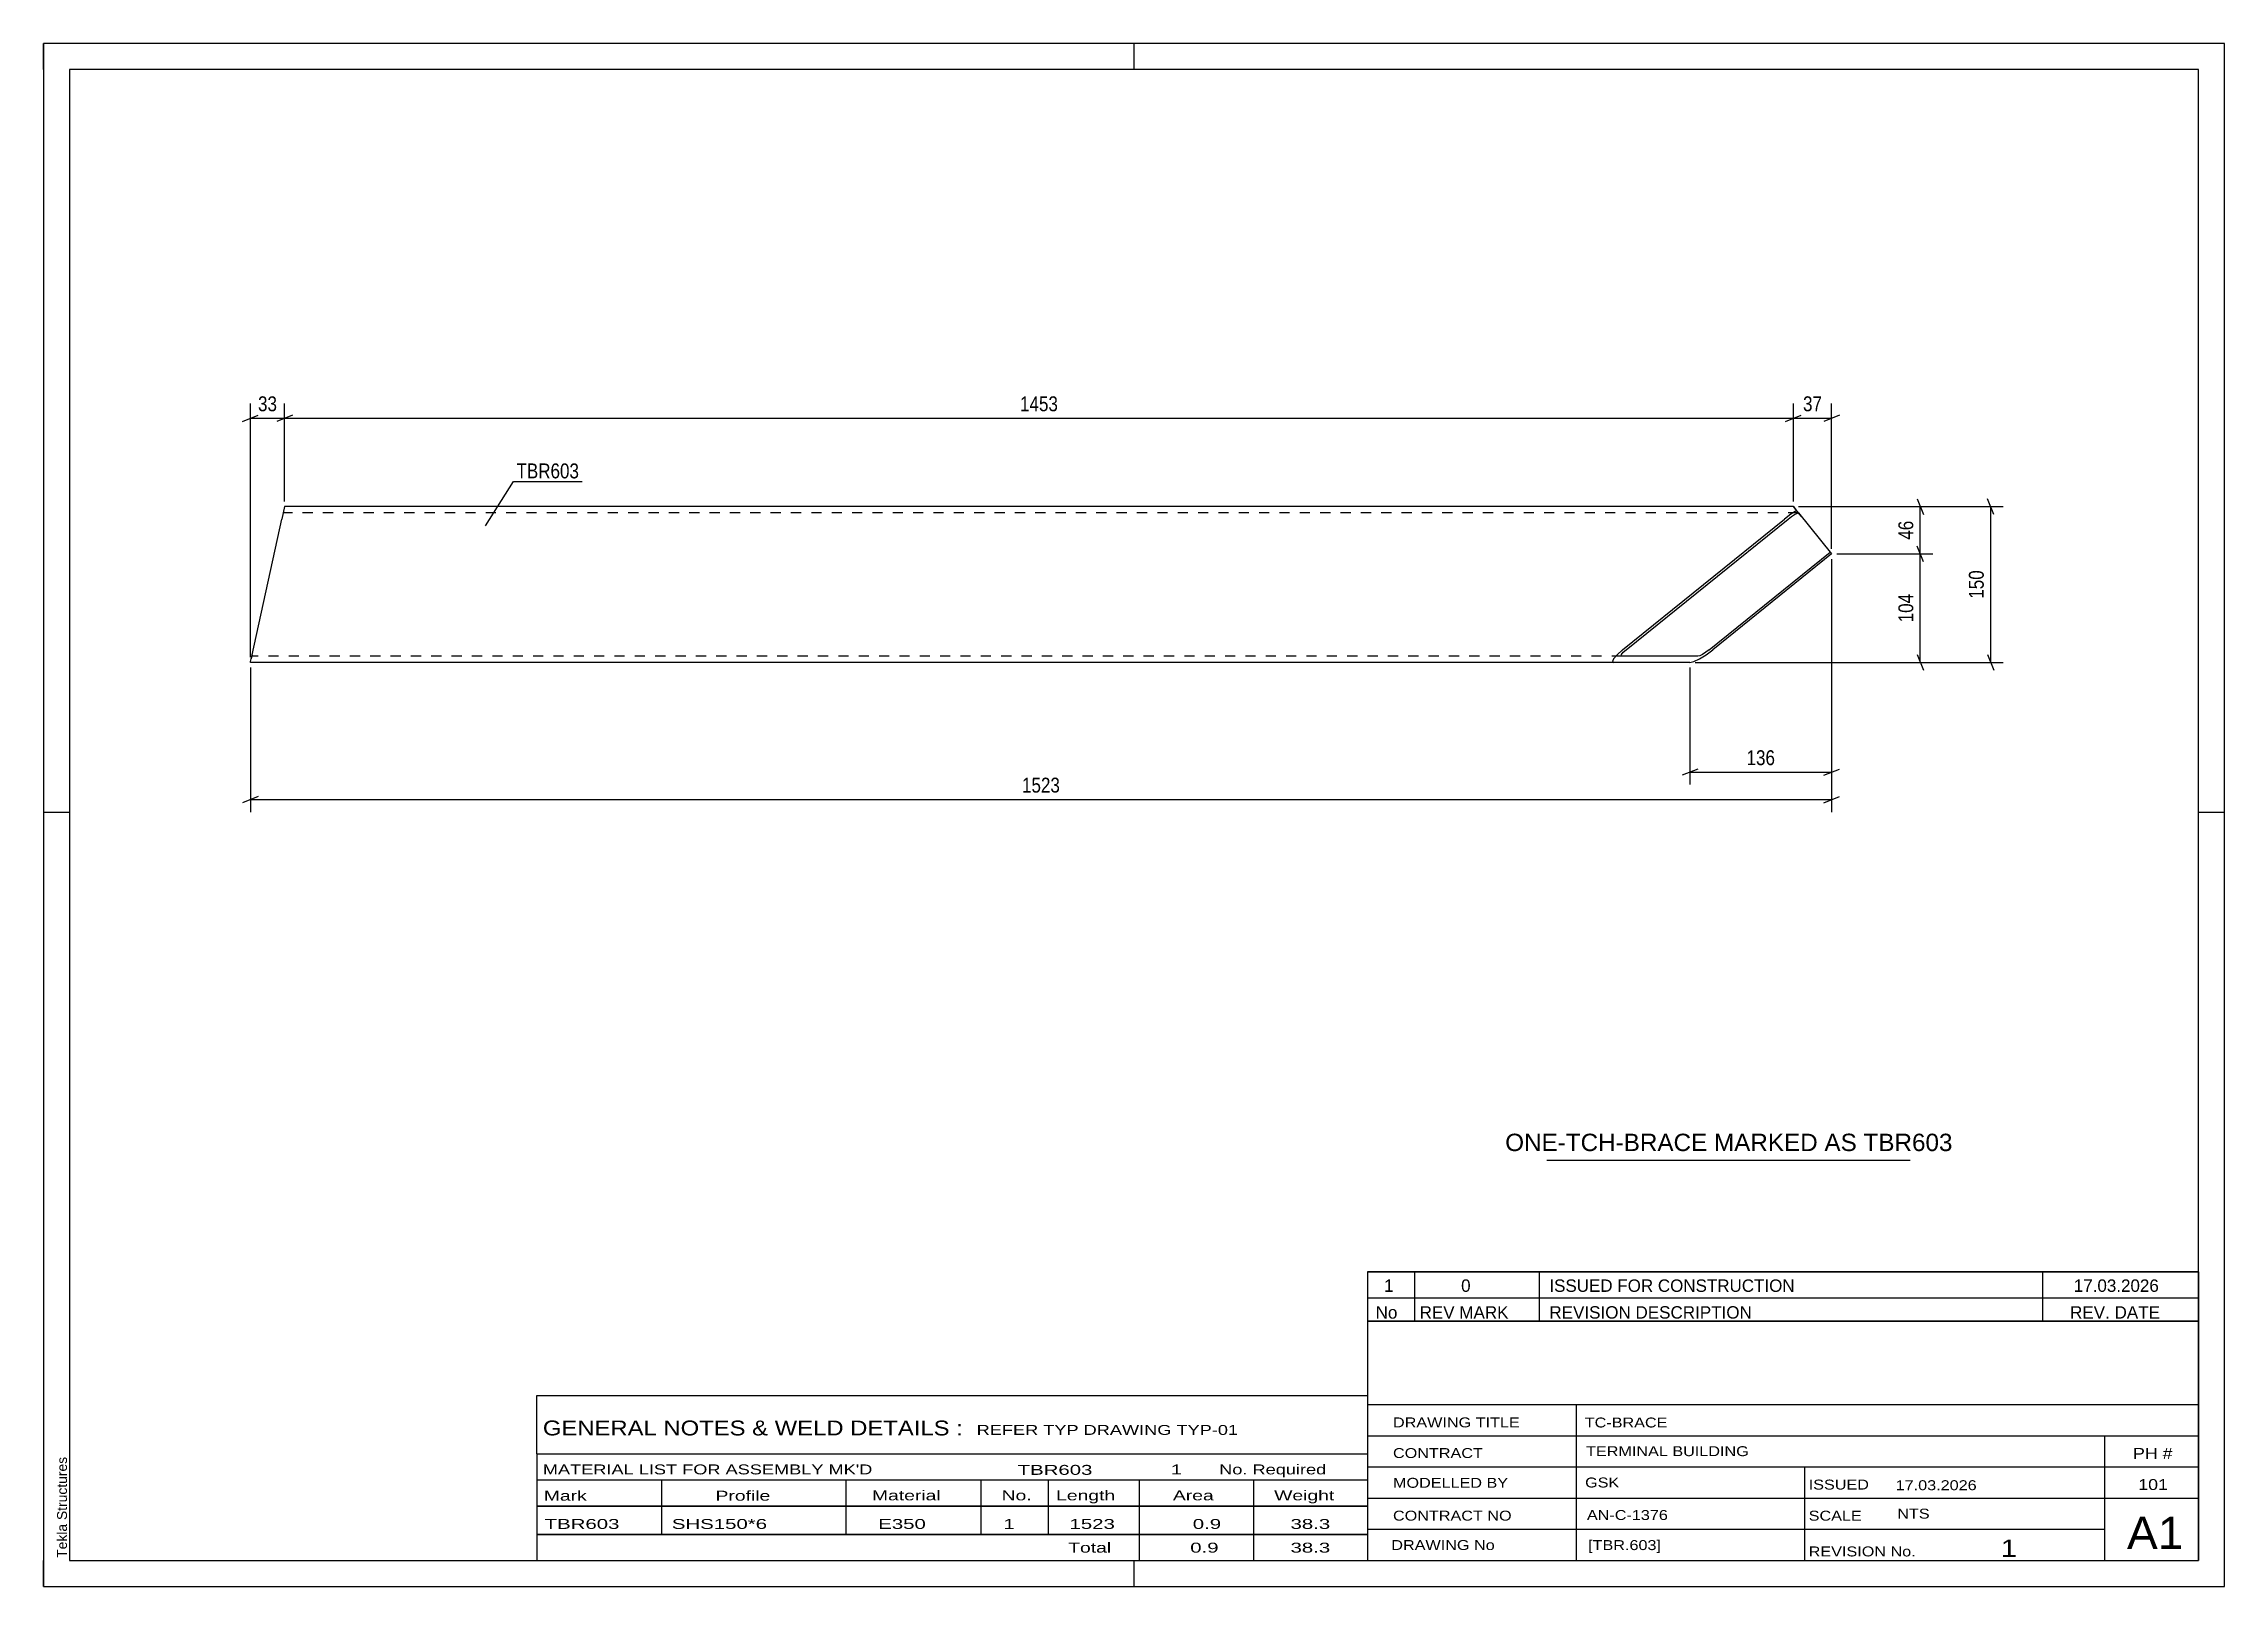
# Model space of a CAD drawing. Header units: millimetres. Extents: x 0 to 420, y 0 to 297.
import ezdxf

# ---------------------------------------------------------------- set-up
doc = ezdxf.new("R2010")
doc.units = ezdxf.units.MM
doc.linetypes.add('DXK_LINE_DOT2', pattern=[3.9198, 1.9599, -1.9599])
doc.styles.add('Arial', font='ARIAL.TTF', dxfattribs={"height": 0.2})
doc.styles.add('Arial Narrow', font='ARIALN.TTF', dxfattribs={"height": 0.2})

# ---------------------------------------------------------------- blocks, each defined once
blk = doc.blocks.new('Unknown-585399970-1162')
at = {"color": 5, "linetype": 'Continuous'}
for p, q in [((420, 297), (0, 297)), ((0, 297), (0, 0)), ((0, 292), (0, 297)), ((210, 292), (210, 297)), ((420, 0), (420, 297)), ((415, 292), (5, 292)), ((5, 292), (5, 5)), ((415, 5), (415, 292)), ((5, 149), (0, 149)), ((420, 149), (415, 149)), ((0, 0), (0, 5)), ((5, 5), (415, 5)), ((210, 0), (210, 5)), ((0, 0), (420, 0))]:
    blk.add_line(p, q, dxfattribs=at)
at = {"color": 174, "linetype": 'Continuous', "style": 'Arial'}
blk.add_text('Tekla Structures', height=1.9102, rotation=90, dxfattribs=at).set_placement((4.5, 5.5))
blk = doc.blocks.new('Part-585399970-1727 - 1723')
at = {"color": 2, "linetype": 'Continuous'}
for p, q in [((46.42, 207.88), (45.89, 205.48)), ((337, 207.88), (46.42, 207.88)), ((336.52, 206.4), (335.28, 205.48)), ((335.97, 205.48), (336.6, 205.94)), ((337.64, 207.09), (336.52, 206.4)), ((336.6, 205.94), (337.23, 206.33)), ((337, 207.88), (337, 207.88)), ((337, 207.88), (337.14, 207.7)), ((337.14, 207.7), (337.56, 207.18)), ((337.23, 206.33), (337.78, 206.59)), ((338, 206.64), (337.56, 207.18)), ((337.78, 206.59), (338, 206.64)), ((338, 206.64), (344.35, 198.77)), ((40.14, 179.36), (45.89, 205.48)), ((304.06, 180.28), (335.28, 205.48)), ((304.76, 180.28), (335.97, 205.48)), ((320.75, 180.28), (344.08, 199.11)), ((344.35, 198.77), (321.45, 180.28)), ((39.82, 177.88), (39.86, 178.07)), ((317.08, 177.88), (39.82, 177.88)), ((39.86, 178.07), (40.14, 179.36)), ((302.37, 178.59), (302.17, 178.07)), ((302.17, 178.07), (302.48, 177.88)), ((303.03, 179.36), (302.37, 178.59)), ((304.06, 180.28), (303.03, 179.36)), ((303.81, 179.17), (303.91, 179.43)), ((303.97, 179.08), (303.81, 179.17)), ((303.91, 179.43), (304.24, 179.82)), ((318.57, 179.08), (303.97, 179.08)), ((304.24, 179.82), (304.76, 180.28)), ((317.08, 177.88), (317.84, 178.07)), ((317.84, 178.07), (318.94, 178.59)), ((318.95, 179.17), (318.57, 179.08)), ((318.94, 178.59), (320.2, 179.36)), ((319.5, 179.43), (318.95, 179.17)), ((320.13, 179.82), (319.5, 179.43)), ((320.75, 180.28), (320.13, 179.82)), ((320.2, 179.36), (321.45, 180.28))]:
    blk.add_line(p, q, dxfattribs=at)
at = {"color": 7, "linetype": 'DXK_LINE_DOT2'}
for p, q in [((337.97, 206.68), (46.16, 206.68)), ((337, 207.88), (337, 207.88)), ((338.19, 206.4), (337, 207.88)), ((337.97, 206.68), (337.97, 206.68)), ((338, 206.64), (337.97, 206.68)), ((338.56, 205.94), (338.19, 206.4)), ((40.14, 179.36), (39.97, 178.59)), ((40.08, 179.08), (40.1, 179.17)), ((303.97, 179.08), (40.08, 179.08))]:
    blk.add_line(p, q, dxfattribs=at)
blk = doc.blocks.new('StraightDimension-585399970-1983 - 1723')
at = {"color": 7, "linetype": 'Continuous'}
for p, q in [((338, 207.88), (377.4, 207.88)), ((375.6, 206.38), (374.4, 209.38)), ((375, 177.88), (375, 207.88)), ((318.08, 177.88), (377.4, 177.88)), ((374.4, 179.38), (375.6, 176.38))]:
    blk.add_line(p, q, dxfattribs=at)
at = {"color": 0}
blk.add_wipeout([(374.25, 196.22), (370.05, 196.22), (370.05, 189.54), (374.25, 189.54)], dxfattribs=at)
at = {"color": 3, "style": 'Arial Narrow'}
blk.add_text('150', height=2.863, rotation=90.0002, dxfattribs=at).set_placement((373.65, 190.14))
blk = doc.blocks.new('StraightDimension-585399970-1768 - 1723')
at = {"color": 7, "linetype": 'Continuous'}
for p, q in [((344.35, 197.77), (344.35, 149.07)), ((39.82, 176.88), (39.82, 149.07)), ((41.32, 152.07), (38.32, 150.87)), ((39.82, 151.47), (344.35, 151.47)), ((342.85, 150.87), (345.85, 152.07))]:
    blk.add_line(p, q, dxfattribs=at)
at = {"color": 0}
blk.add_wipeout([(196.34, 152.22), (196.34, 156.42), (187.83, 156.42), (187.83, 152.22)], dxfattribs=at)
at = {"color": 3, "style": 'Arial Narrow'}
blk.add_text('1523', height=2.863, dxfattribs=at).set_placement((188.43, 152.82))
blk = doc.blocks.new('StraightDimension-585399970-1957 - 1723')
at = {"color": 7, "linetype": 'Continuous'}
for p, q in [((338, 207.88), (363.83, 207.88)), ((360.83, 209.38), (362.03, 206.38)), ((361.43, 198.77), (361.43, 207.88)), ((345.35, 198.77), (363.83, 198.77)), ((362.03, 197.27), (360.83, 200.27))]:
    blk.add_line(p, q, dxfattribs=at)
at = {"color": 0}
blk.add_wipeout([(360.68, 205.76), (356.48, 205.76), (356.48, 200.9), (360.68, 200.9)], dxfattribs=at)
at = {"color": 3, "style": 'Arial Narrow'}
blk.add_text('46', height=2.863, rotation=90.0002, dxfattribs=at).set_placement((360.08, 201.5))
blk = doc.blocks.new('StraightDimension-585399970-1958 - 1723')
at = {"color": 7, "linetype": 'Continuous'}
for p, q in [((345.35, 198.77), (363.83, 198.77)), ((362.03, 197.27), (360.83, 200.27)), ((361.43, 177.88), (361.43, 198.77)), ((318.08, 177.88), (363.83, 177.88)), ((360.83, 179.38), (362.03, 176.38))]:
    blk.add_line(p, q, dxfattribs=at)
at = {"color": 0}
blk.add_wipeout([(360.68, 191.67), (356.48, 191.67), (356.48, 184.99), (360.68, 184.99)], dxfattribs=at)
at = {"color": 3, "style": 'Arial Narrow'}
blk.add_text('104', height=2.863, rotation=90.0002, dxfattribs=at).set_placement((360.08, 185.59))
blk = doc.blocks.new('StraightDimension-585399970-1998 - 1723')
at = {"color": 7, "linetype": 'Continuous'}
for p, q in [((344.35, 197.77), (344.35, 154.35)), ((317.08, 176.88), (317.08, 154.35)), ((318.58, 157.35), (315.58, 156.15)), ((317.08, 156.75), (344.35, 156.75)), ((342.85, 156.15), (345.85, 157.35))]:
    blk.add_line(p, q, dxfattribs=at)
at = {"color": 0}
blk.add_wipeout([(334.06, 157.5), (334.06, 161.7), (327.37, 161.7), (327.37, 157.5)], dxfattribs=at)
at = {"color": 3, "style": 'Arial Narrow'}
blk.add_text('136', height=2.863, dxfattribs=at).set_placement((327.97, 158.1))
blk = doc.blocks.new('StraightDimension-585399970-2007 - 1723')
at = {"color": 7, "linetype": 'Continuous'}
for p, q in [((337, 208.88), (337, 227.73)), ((344.35, 199.77), (344.35, 227.73)), ((335.5, 224.28), (338.5, 225.48)), ((337, 224.88), (344.35, 224.88)), ((345.85, 225.48), (342.85, 224.28))]:
    blk.add_line(p, q, dxfattribs=at)
at = {"color": 0}
blk.add_wipeout([(343.1, 225.63), (343.1, 229.83), (338.25, 229.83), (338.25, 225.63)], dxfattribs=at)
at = {"color": 3, "style": 'Arial Narrow'}
blk.add_text('37', height=2.863, dxfattribs=at).set_placement((338.85, 226.23))
blk = doc.blocks.new('StraightDimension-585399970-2008 - 1723')
at = {"color": 7, "linetype": 'Continuous'}
for p, q in [((46.42, 208.88), (46.42, 227.73)), ((337, 208.88), (337, 227.73)), ((47.92, 225.48), (44.92, 224.28)), ((46.42, 224.88), (337, 224.88)), ((335.5, 224.28), (338.5, 225.48))]:
    blk.add_line(p, q, dxfattribs=at)
at = {"color": 0}
blk.add_wipeout([(195.97, 225.63), (195.97, 229.83), (187.45, 229.83), (187.45, 225.63)], dxfattribs=at)
at = {"color": 3, "style": 'Arial Narrow'}
blk.add_text('1453', height=2.863, dxfattribs=at).set_placement((188.05, 226.23))
blk = doc.blocks.new('StraightDimension-585399970-2009 - 1723')
at = {"color": 7, "linetype": 'Continuous'}
for p, q in [((39.82, 178.88), (39.82, 227.73)), ((46.42, 208.88), (46.42, 227.73)), ((38.32, 224.28), (41.32, 225.48)), ((39.82, 224.88), (46.42, 224.88)), ((47.92, 225.48), (44.92, 224.28))]:
    blk.add_line(p, q, dxfattribs=at)
at = {"color": 0}
blk.add_wipeout([(45.55, 225.63), (45.55, 229.83), (40.69, 229.83), (40.69, 225.63)], dxfattribs=at)
at = {"color": 3, "style": 'Arial Narrow'}
blk.add_text('33', height=2.863, dxfattribs=at).set_placement((41.29, 226.23))
blk = doc.blocks.new('Unknown-585399970-2087')
at = {"color": 7, "linetype": 'Continuous'}
for p, q in [((255, 51.05), (255, 5)), ((255, 51.05), (415, 51.05)), ((415, 51), (415, 5)), ((255, 35), (415, 35)), ((295.14, 35), (295.14, 5)), ((255, 29), (415, 29)), ((397, 5.05), (397, 29.05)), ((255, 23), (415, 23)), ((339.14, 23), (339.14, 5)), ((255, 17), (415, 17)), ((255, 11), (397, 11)), ((255, 5), (415, 5))]:
    blk.add_line(p, q, dxfattribs=at)
at = {"color": 7, "style": 'Arial Narrow'}
for s, height, width, p in [('DRAWING TITLE', 1.9089, 1.425378, (259.88, 30.61)), ('TC-BRACE', 1.909, 1.425378, (296.81, 30.59)), ('CONTRACT', 1.909, 1.425378, (259.88, 24.71)), ('TERMINAL BUILDING', 1.9089, 1.425378, (297.06, 25.07)), ('MODELLED BY', 1.9089, 1.425378, (259.88, 18.98)), ('GSK', 1.909, 1.425378, (296.88, 19.04)), ('ISSUED', 1.909, 1.425378, (339.94, 18.64)), ('17.03.2026', 1.909, 1.425378, (356.69, 18.52)), ('CONTRACT NO', 1.9089, 1.425378, (259.88, 12.66)), ('AN-C-1376', 1.909, 1.425378, (297.23, 12.78)), ('SCALE', 1.909, 1.425378, (339.94, 12.65)), ('A1', 6.204, 1.25, (401.24, 7.2)), ('DRAWING No', 1.909, 1.425378, (259.56, 7)), ('[TBR.603]', 1.909, 1.425378, (297.46, 6.99)), ('1', 3.34, 1.5, (376.91, 5.68)), ('REVISION No.', 1.9089, 1.425378, (339.94, 5.77))]:
    blk.add_text(s, height=height, dxfattribs=dict(at, width=width)).set_placement(p)
at = {"color": 7, "linetype": 'Continuous', "style": 'Arial Narrow'}
for s, height, width, p in [('PH #', 2.1, 1.42538, (402.4, 24.55)), ('101', 2.1, 1.42538, (403.41, 18.55)), ('NTS', 1.909, 1.425378, (357, 13.05))]:
    blk.add_text(s, height=height, dxfattribs=dict(at, width=width)).set_placement(p)
blk = doc.blocks.new('Unknown-585399970-2088')
at = {"color": 7, "linetype": 'Continuous'}
for p, q in [((255, 60.55), (415, 60.55)), ((415, 60.55), (255, 60.55)), ((255, 60.55), (255, 55.55)), ((264, 60.55), (264, 55.55)), ((288, 60.55), (288, 55.55)), ((385, 60.55), (385, 55.55)), ((415, 60.55), (415, 55.55)), ((255, 55.55), (415, 55.55)), ((255, 55.55), (255, 51.05)), ((255, 55.55), (415, 55.55)), ((264, 55.55), (264, 51.05)), ((288, 55.55), (288, 51.05)), ((385, 55.55), (385, 51.05)), ((415, 55.55), (415, 51.05)), ((415, 51.05), (255, 51.05))]:
    blk.add_line(p, q, dxfattribs=at)
at = {"color": 7, "linetype": 'Continuous', "style": 'Arial Narrow'}
for s, height, width, p in [('1', 2.39, 1.196471, (258.16, 56.7)), ('0', 2.39, 1.196471, (273, 56.7)), ('ISSUED FOR CONSTRUCTION', 2.3861, 1.196471, (290, 56.7)), ('17.03.2026', 2.386, 1.196471, (391, 56.7)), ('No', 2.386, 1.2, (256.54, 51.55)), ('REV MARK', 2.386, 1.2, (265, 51.55)), ('REVISION DESCRIPTION', 2.3861, 1.2, (290, 51.55)), ('REV. DATE', 2.386, 1.2, (390.28, 51.55))]:
    blk.add_text(s, height=height, dxfattribs=dict(at, width=width)).set_placement(p)
blk = doc.blocks.new('Unknown-585399970-2089')
at = {"color": 7, "linetype": 'Continuous'}
for p, q in [((95, 36.75), (255, 36.75)), ((95, 25.5), (95, 36.75)), ((255, 36.75), (255, 25.5)), ((95, 25.5), (255, 25.5)), ((95, 25.5), (95, 20.5)), ((255, 25.5), (255, 20.5)), ((95, 20.5), (255, 20.5)), ((95, 20.5), (95, 15.5)), ((119, 20.5), (119, 15.5)), ((154.5, 20.5), (154.5, 15.5)), ((180.5, 20.5), (180.5, 15.5)), ((193.5, 20.5), (193.5, 15.5)), ((211, 20.5), (211, 15.5)), ((233, 20.5), (233, 15.5)), ((255, 20.5), (255, 15.5)), ((95, 15.5), (255, 15.5)), ((95, 15.45), (95, 10.05)), ((95, 15.45), (255, 15.45)), ((119, 15.5), (119, 10)), ((154.5, 15.5), (154.5, 10)), ((180.5, 15.5), (180.5, 10)), ((193.5, 15.5), (193.5, 10)), ((211, 15.5), (211, 10)), ((233, 15.5), (233, 10)), ((255, 15.45), (255, 10.05)), ((95, 10.05), (255, 10.05)), ((95, 10), (255, 10)), ((95, 10), (95, 5)), ((211, 10), (211, 5)), ((233, 10), (233, 5)), ((255, 10), (255, 5)), ((95, 5), (255, 5))]:
    blk.add_line(p, q, dxfattribs=at)
at = {"color": 7, "style": 'Arial Narrow'}
for s, height, width, p in [('GENERAL NOTES & WELD DETAILS :', 2.8633, 1.4, (96.15, 29.06)), ('REFER TYP DRAWING TYP-01', 1.9089, 1.6, (179.7, 29.16)), ("MATERIAL LIST FOR ASSEMBLY MK'D", 1.9089, 1.6, (96.15, 21.56)), ('TBR603', 1.909, 1.794707, (187.59, 21.47)), ('1', 1.91, 1.794707, (217.08, 21.56)), ('No. Required', 1.9089, 1.6, (226.41, 21.56)), ('Mark', 1.909, 1.7, (96.34, 16.5)), ('Profile', 1.909, 1.7, (129.41, 16.5)), ('Material', 1.909, 1.7, (159.54, 16.56)), ('No.', 1.909, 1.7, (184.5, 16.56)), ('Length', 1.909, 1.7, (195, 16.56)), ('Area', 1.909, 1.7, (217.5, 16.56)), ('Weight', 1.909, 1.7, (237, 16.56))]:
    blk.add_text(s, height=height, dxfattribs=dict(at, width=width)).set_placement(p)
at = {"color": 7, "linetype": 'Continuous', "style": 'Arial Narrow'}
for s, height, width, p in [('TBR603', 1.909, 1.794707, (96.5, 11.06)), ('SHS150*6', 1.909, 1.794707, (121, 11.06)), ('E350', 1.909, 1.794707, (160.74, 11.06)), ('1', 1.91, 1.794707, (184.86, 11.06)), ('1523', 1.909, 1.794707, (197.58, 11.06)), ('0.9', 1.909, 1.794707, (221.32, 11.06)), ('38.3', 1.909, 1.794707, (240.14, 11.06)), ('Total', 1.909, 1.7, (197.33, 6.5)), ('0.9', 1.909, 1.794707, (220.83, 6.5)), ('38.3', 1.909, 1.794707, (240.14, 6.5))]:
    blk.add_text(s, height=height, dxfattribs=dict(at, width=width)).set_placement(p)
blk = doc.blocks.new('Unknown-585399970-2090')
at = {"color": 7, "linetype": 'Continuous'}
blk.add_line((289.5, 82.05), (359.5, 82.05), dxfattribs=at)
at = {"color": 7, "style": 'Arial'}
blk.add_text('ONE-TCH-BRACE MARKED AS TBR603', height=3.3428, dxfattribs=at).set_placement((281.49, 83.8))
blk = doc.blocks.new('Mark-585399970-1760 - 1723')
at = {"color": 0}
blk.add_wipeout([(103.13, 213.31), (103.13, 216.31), (91.07, 216.31), (91.07, 213.31)], dxfattribs=at)
blk.add_wipeout([(103.13, 213.31), (103.13, 216.31), (91.07, 216.31), (91.07, 213.31)], dxfattribs=at)
at = {"color": 30, "linetype": 'Continuous'}
for p, q in [((85.11, 204.18), (90.47, 212.71)), ((90.47, 212.71), (103.73, 212.71))]:
    blk.add_line(p, q, dxfattribs=at)
at = {"color": 3, "style": 'Arial Narrow'}
blk.add_text('TBR603', height=2.863, dxfattribs=at).set_placement((91.07, 213.31))

msp = doc.modelspace()

# ---------------------------------------------------------------- block references
for name in ['Unknown-585399970-1162', 'Part-585399970-1727 - 1723', 'Unknown-585399970-2090', 'Unknown-585399970-2088', 'Unknown-585399970-2087', 'Unknown-585399970-2089']:
    msp.add_blockref(name, (0, 0))

# ---------------------------------------------------------------- next in the draw order: block references
msp.add_blockref('StraightDimension-585399970-1983 - 1723', (0, 0))

# ---------------------------------------------------------------- next in the draw order: block references
msp.add_blockref('StraightDimension-585399970-1768 - 1723', (0, 0))

# ---------------------------------------------------------------- next in the draw order: block references
msp.add_blockref('StraightDimension-585399970-1957 - 1723', (0, 0))

# ---------------------------------------------------------------- next in the draw order: block references
msp.add_blockref('StraightDimension-585399970-1958 - 1723', (0, 0))

# ---------------------------------------------------------------- next in the draw order: block references
msp.add_blockref('StraightDimension-585399970-1998 - 1723', (0, 0))

# ---------------------------------------------------------------- next in the draw order: block references
msp.add_blockref('StraightDimension-585399970-2007 - 1723', (0, 0))

# ---------------------------------------------------------------- next in the draw order: block references
msp.add_blockref('StraightDimension-585399970-2008 - 1723', (0, 0))

# ---------------------------------------------------------------- next in the draw order: block references
for name in ['StraightDimension-585399970-2009 - 1723', 'Mark-585399970-1760 - 1723']:
    msp.add_blockref(name, (0, 0))

doc.saveas('drawing.dxf')
